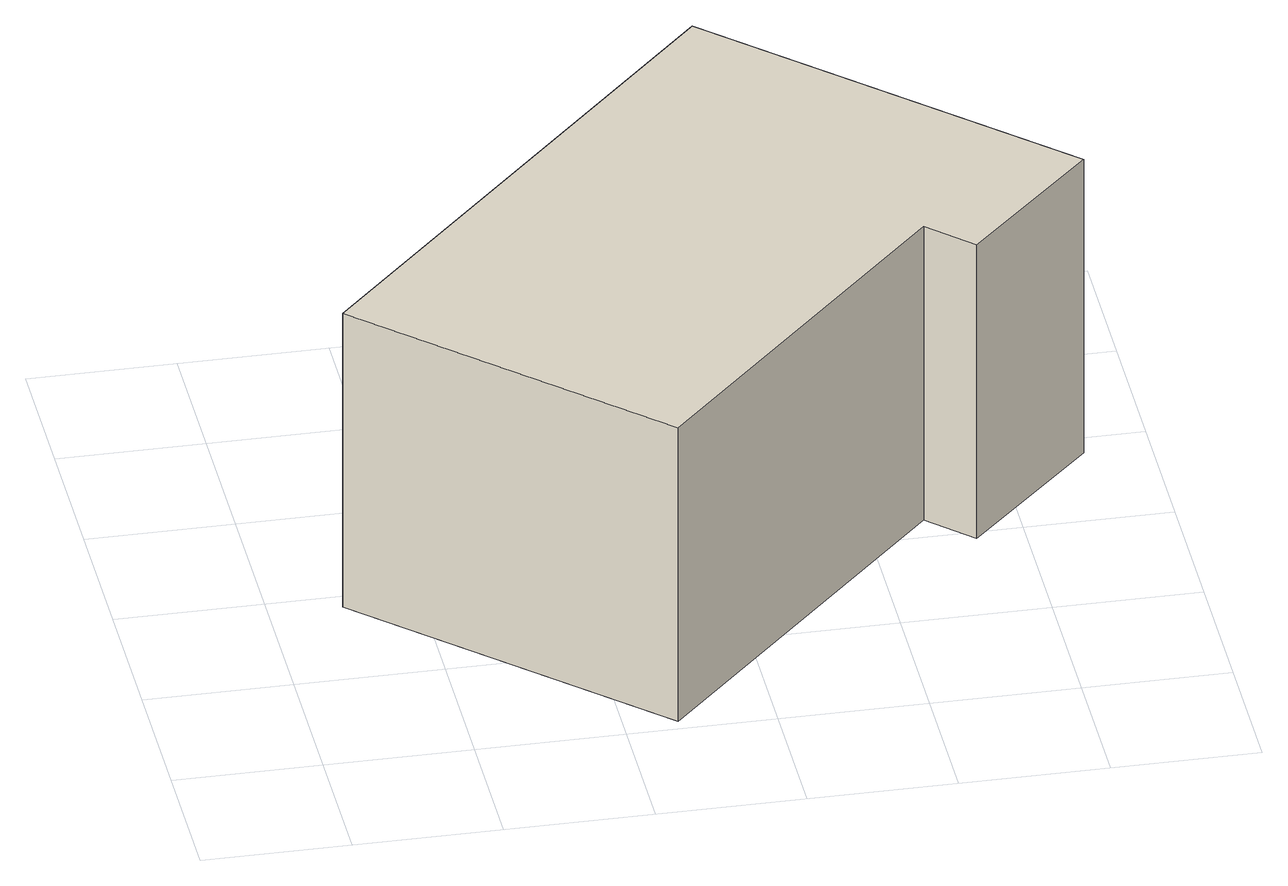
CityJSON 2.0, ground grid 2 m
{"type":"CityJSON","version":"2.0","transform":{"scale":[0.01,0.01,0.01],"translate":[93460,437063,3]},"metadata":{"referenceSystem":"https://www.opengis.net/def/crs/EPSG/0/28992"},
"CityObjects":{
"building1":{"type":"Building","attributes":{"statusOmschr":"Pand in gebruik","typeOmschr":"tussenpand","aantalBouwlagen":1,"hoogste_bouwlaag":0,"laagste_bouwlaag":0,"yearOfConstruction":1983},"address":[{"country":"Nederland","locality":"Rotterdam","thoroughfareNumber":"1","thoroughfareName":"Koningsdam","postcode":"3011TN"}],"geometry":[{"type":"Solid","lod":"1","boundaries":[[[[0,1,2,3]],[[4,5,3,2]],[[6,7,5,4]],[[7,6,8,9]],[[9,8,10,11]],[[11,10,1,0]],[[5,7,9,11,0,3]],[[10,8,6,4,2,1]]]]}]}
},
"vertices":[
[936,384,449],[936,384,1],[1111,564,1],[1111,564,449],[675,980,1],[675,980,449],[98,375,1],[98,375,449],[472,18,1],[472,18,449],[877,442,1],[877,442,449]
]}
